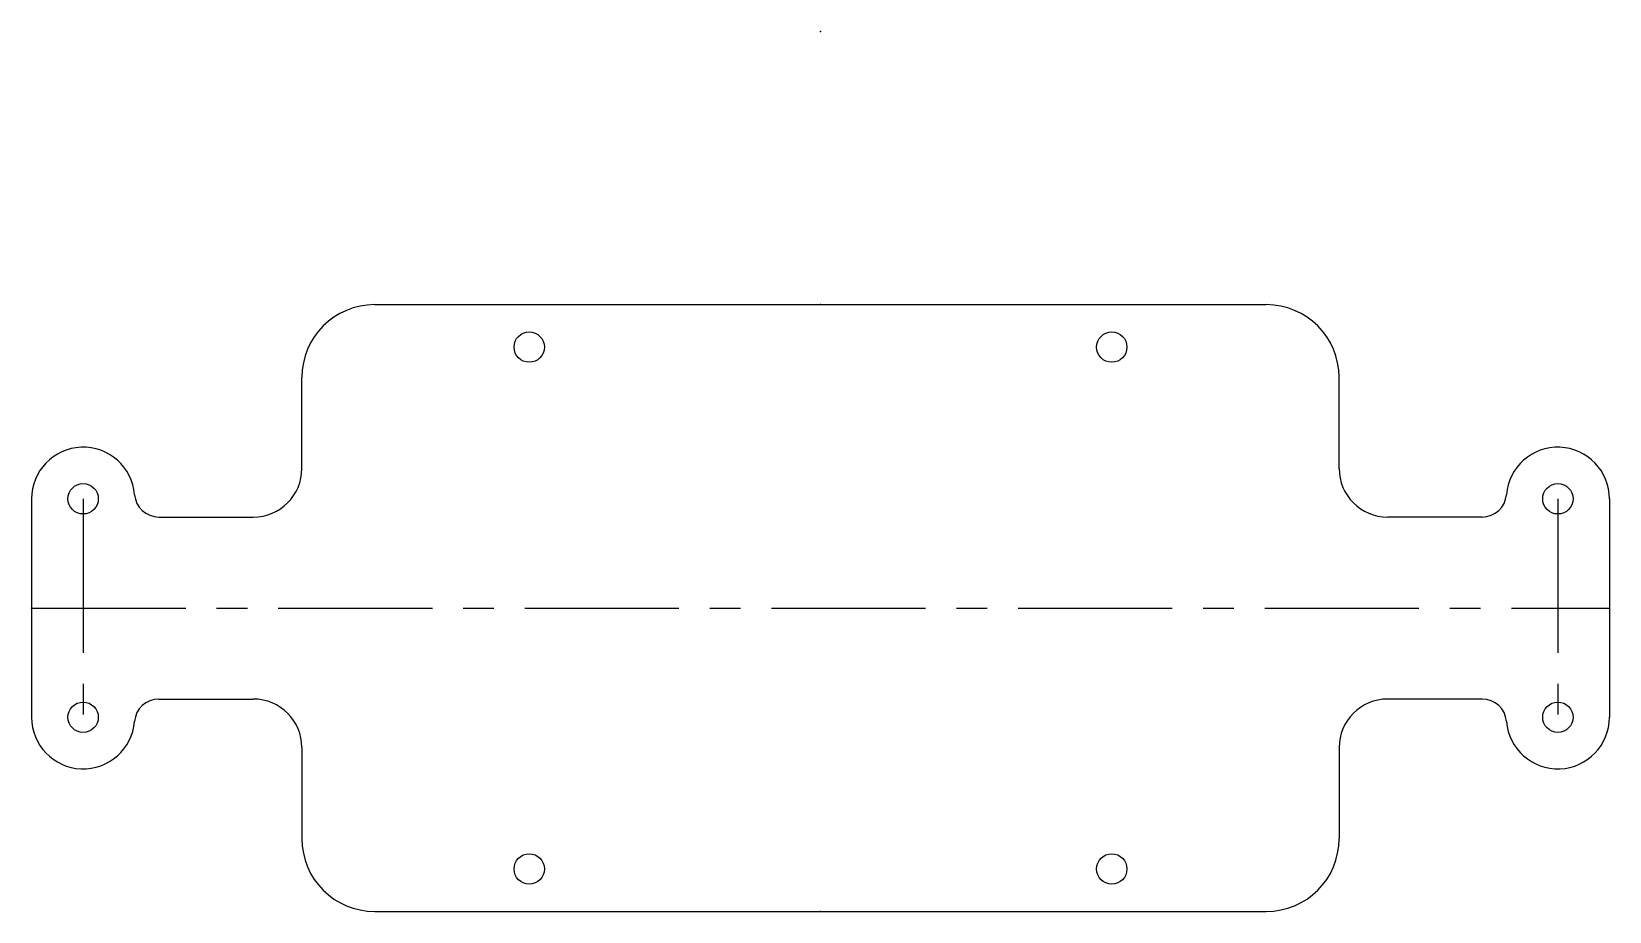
# Model space of a CAD drawing. Header units: millimetres. Extents: x -65 to 65, y -72 to 0.
import ezdxf

# ---------------------------------------------------------------- set-up
doc = ezdxf.new("R2010")
doc.units = ezdxf.units.MM
doc.header["$PDSIZE"] = -1
doc.linetypes.add('CENTERX2', pattern=[20.32, 12.7, -2.54, 2.54, -2.54])

msp = doc.modelspace()

# ---------------------------------------------------------------- linework, layer by layer
at = {"color": 7, "linetype": 'Continuous'}
for p, q in [((-36.73, -22.5), (36.73, -22.5)), ((-42.73, -36), (-42.73, -28.5)), ((42.73, -36), (42.73, -28.5)), ((-65, -38.5), (-65, -56.5)), ((65, -38.5), (65, -56.5)), ((-54.52, -40), (-49.52, -40)), ((-49.52, -40), (-46.73, -40)), ((49.52, -40), (46.73, -40)), ((54.52, -40), (49.52, -40)), ((-54.52, -55), (-49.52, -55)), ((-49.52, -55), (-46.73, -55)), ((49.52, -55), (46.73, -55)), ((54.52, -55), (49.52, -55)), ((-42.73, -59), (-42.73, -66.5)), ((42.73, -59), (42.73, -66.5)), ((-36.73, -72.5), (36.73, -72.5))]:
    msp.add_line(p, q, dxfattribs=at)
at = {"color": 7, "linetype": 'CENTERX2'}
for p, q in [((-60.75, -38.5), (-60.75, -56.5)), ((60.75, -38.5), (60.75, -56.5)), ((-65, -47.5), (65, -47.5))]:
    msp.add_line(p, q, dxfattribs=at)
at = {"color": 7, "linetype": 'Continuous'}
for centre in [(-24, -26), (24, -26), (-60.75, -38.5), (60.75, -38.5), (-60.75, -56.5), (-60.75, -56.5), (60.75, -56.5), (60.75, -56.5), (-24, -69), (24, -69)]:
    msp.add_circle(centre, 1.25, dxfattribs=at)
for centre, radius, start, end in [((-36.73, -28.5), 6, 90, 180), ((36.73, -28.5), 6, 0, 90), ((-60.75, -38.5), 4.25, 4.5886, 180), ((60.75, -38.5), 4.25, 0, 175.4114), ((-46.73, -36), 4, 270, 0), ((46.73, -36), 4, 180, 270), ((-54.52, -38), 2, 184.5886, 270), ((54.52, -38), 2, 270, 355.4114), ((-54.52, -57), 2, 90, 175.4114), ((-46.73, -59), 4, 0, 90), ((46.73, -59), 4, 90, 180), ((54.52, -57), 2, 4.5886, 90), ((-60.75, -56.5), 4.25, 180, 355.4114), ((60.75, -56.5), 4.25, 184.5886, 0), ((-36.73, -66.5), 6, 180, 270), ((36.73, -66.5), 6, 270, 0)]:
    msp.add_arc(centre, radius, start, end, dxfattribs=at)
for p in [(0, 0), (0, -22.5), (-65, -47.5), (-60.75, -47.5), (60.75, -47.5), (65, -47.5), (0, -72.5)]:
    msp.add_point(p, dxfattribs=at)

doc.saveas('drawing.dxf')
